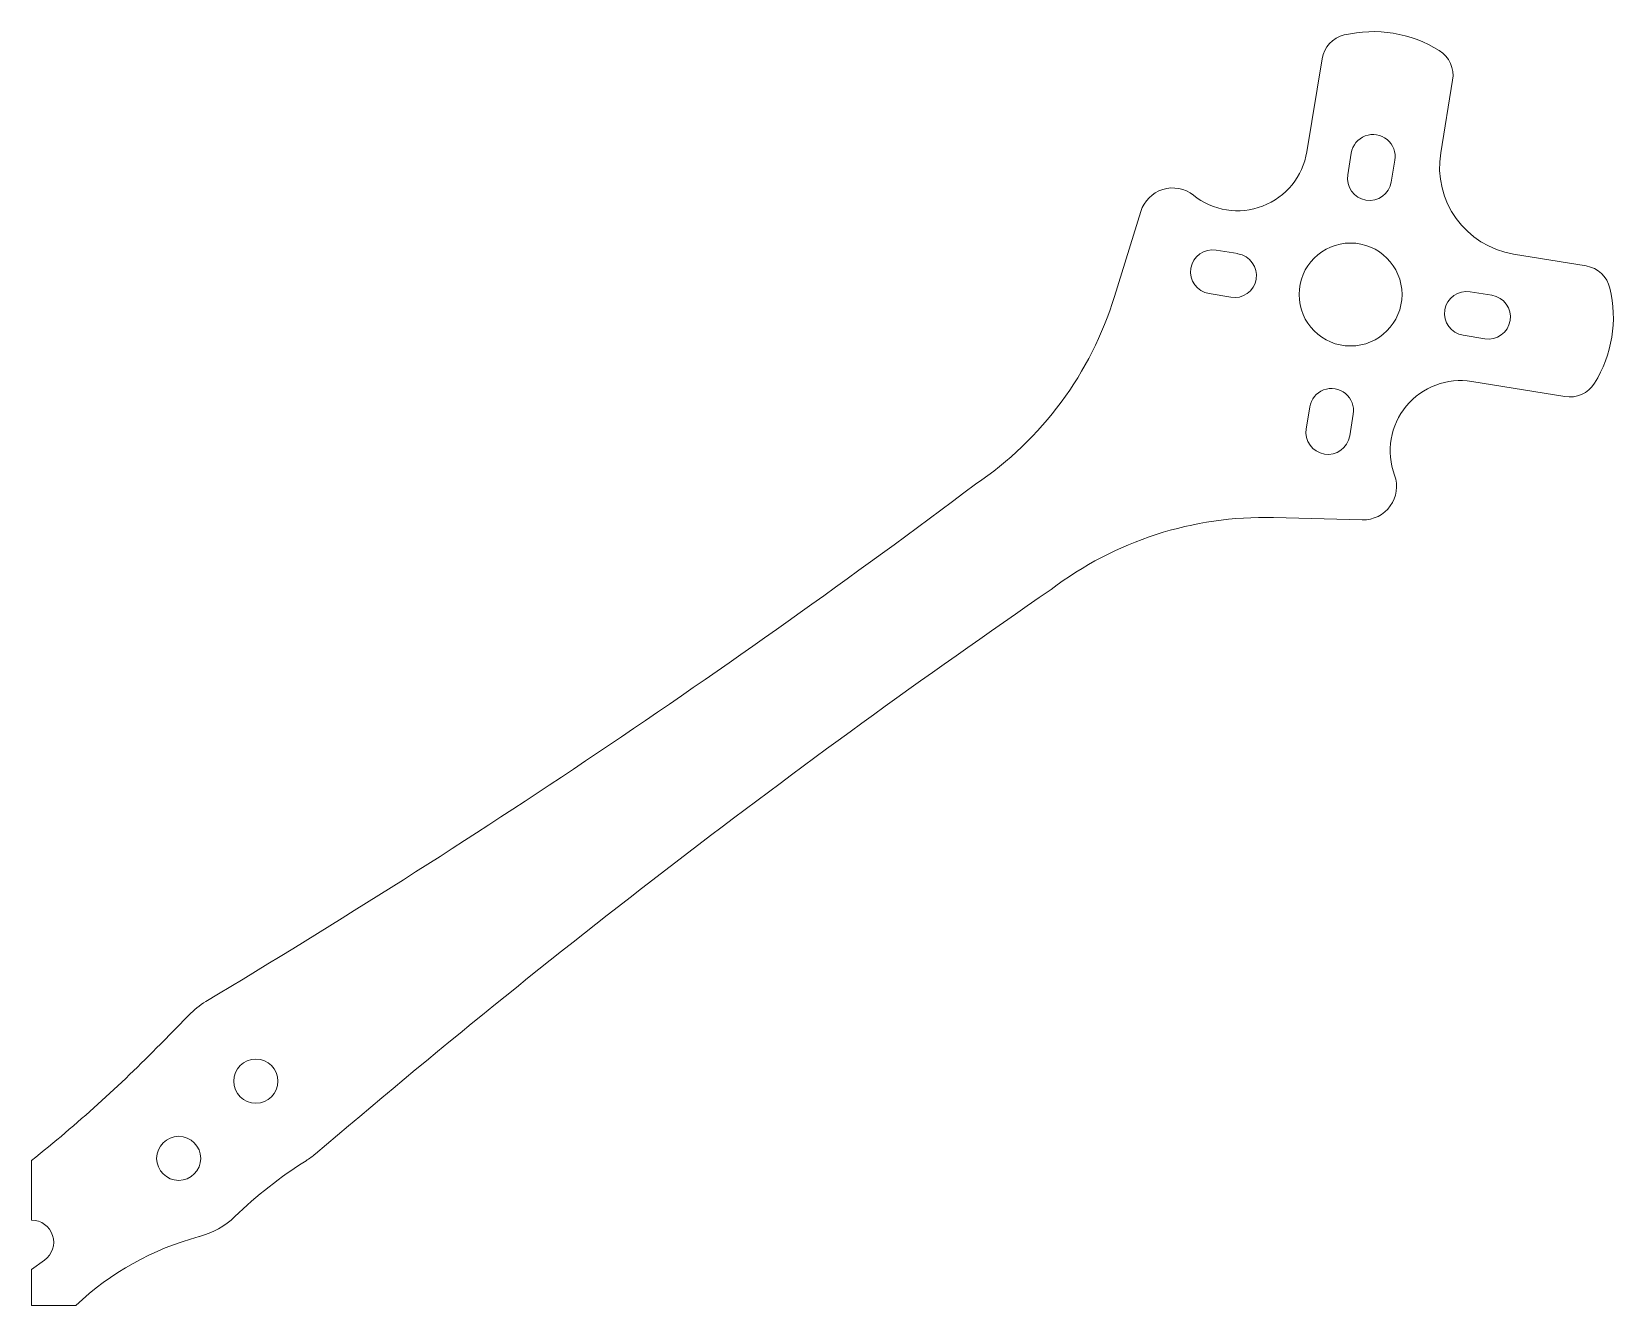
# Model space of a CAD drawing. Header units: millimetres. Extents: x -54 to 54, y -43 to 43.
import ezdxf

# ---------------------------------------------------------------- set-up
doc = ezdxf.new("R2010")
doc.units = ezdxf.units.MM
doc.layers.add('Frame-Arms', color=251, linetype='Continuous', true_color=0x5b5b5b)

msp = doc.modelspace()

# ---------------------------------------------------------------- linework, layer by layer
at = {"layer": 'Frame-Arms', "lineweight": 0}
for p, q in [((35.72, 33.57), (35.96, 35.05)), ((38.92, 34.56), (38.68, 33.08)), ((26.77, 28.45), (28.25, 28.21)), ((27.77, 25.24), (26.29, 25.49)), ((44.04, 25.62), (45.52, 25.38)), ((45.04, 22.42), (43.56, 22.66)), ((32.89, 16.3), (33.13, 17.78)), ((36.09, 17.29), (35.85, 15.81)), ((-53.78, -33.45), (-53.78, -37.51)), ((-53.78, -33.45), (-53.78, -37.51))]:
    msp.add_line(p, q, dxfattribs=at)
msp.add_lwpolyline([(-53.78, -33.45), (-53.78, -37.51, -0.728574), (-52.91, -40.23), (-53.78, -40.86), (-53.78, -43.31), (-50.78, -43.31, -0.123625), (-42.39, -38.63, -0.00025), (-42.36, -38.62, 0.127161), (-39.96, -37.27, -0.051386), (-35.12, -33.47, 0.031025), (-34.48, -33.01, -0.026182), (15.55, 5.38, -0.170888), (30.66, 10.26), (36.71, 10.11, 0.529619), (38.9, 13.15, -0.574037), (44.16, 19.52), (50.47, 18.49, 0.30276), (52.5, 19.4, 0.200029), (53.55, 25.86, 0.30276), (51.93, 27.37), (47, 28.18, -0.414208), (42.04, 35.07), (42.85, 40, 0.30276), (41.94, 42.02, 0.200029), (35.48, 43.08, 0.30276), (33.97, 41.45), (32.94, 35.14, -0.574037), (25.22, 32.18, 0.529619), (21.64, 31.08), (19.86, 25.3, -0.170893), (10.41, 12.53, -0.026182), (-41.93, -22.64, 0.059022), (-43.1, -23.58), (-45.02, -25.54, -0.03077)], format="xyb", close=True, dxfattribs=at)
for centre, radius in [((35.91, 25.43), 3.5), ((-38.53, -28.06), 1.5), ((-43.78, -33.31), 1.5)]:
    msp.add_circle(centre, radius, dxfattribs=at)
for centre, start, end in [((37.44, 34.81), 350.6993, 170.6993), ((37.2, 33.33), 170.6993, 350.6993), ((26.53, 26.97), 80.6993, 260.6993), ((28.01, 26.72), 260.6993, 80.6993), ((43.8, 24.14), 80.6993, 260.6993), ((45.28, 23.9), 260.6993, 80.6993), ((34.61, 17.54), 350.6993, 170.6993), ((34.37, 16.06), 170.6993, 350.6993)]:
    msp.add_arc(centre, 1.5, start, end, dxfattribs=at)

doc.saveas('drawing.dxf')
